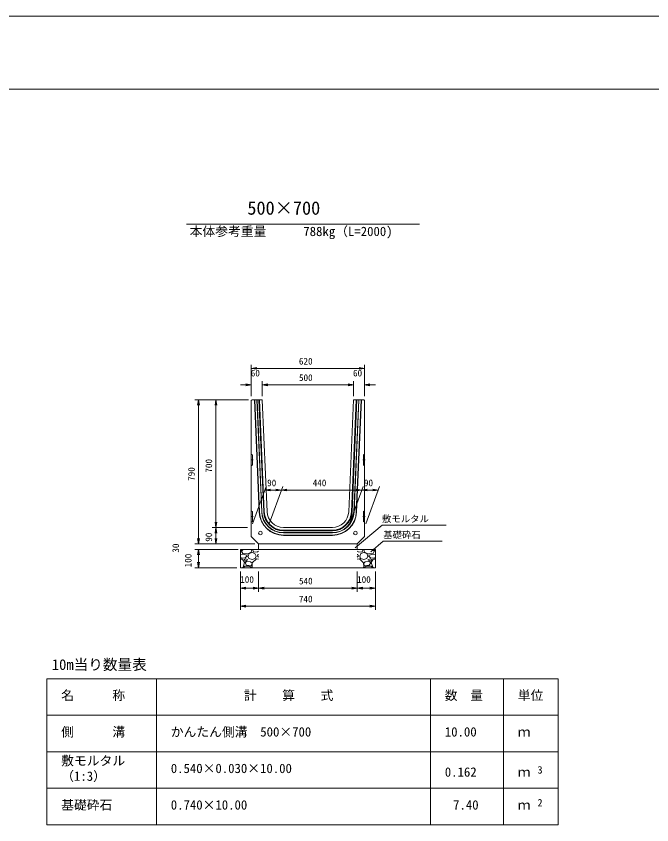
# Model space of a CAD drawing. Units: millimetres, scale not verified. Extents: x 0 to 84100, y 0 to 59400.
# Drawn here: x 40444 to 57848, y 37260 to 59400 of the extents above; entities that cross this region are included whole.
import ezdxf
from ezdxf.enums import TextEntityAlignment as Align

# ---------------------------------------------------------------- set-up
doc = ezdxf.new("R2010")
doc.units = ezdxf.units.MM
doc.header["$LTSCALE"] = 100
doc.linetypes.add('USER1', pattern=[19, 12.7, -6.3])
for name, color, linetype, lineweight in [('D-MTR-FRAM（材料表図枠）', 2, 'Continuous', 18), ('D-STR-DIM（寸法）', 7, 'Continuous', 18), ('D-STR-HTXT（旗揚げ）', 7, 'Continuous', 18), ('D-STR-STR1（構造物）', 7, 'Continuous', 18), ('D-STR-STRn（構造物）', 7, 'Continuous', 18), ('D-STR（構造物外形線）', 1, 'Continuous', 18), ('D-TTL(外枠）', 2, 'Continuous', 18), ('DEFPOINTS_2', 8, 'Continuous', 18)]:
    doc.layers.add(name, color=color, linetype=linetype, lineweight=lineweight)
for name, color, linetype in [('D-MTR-TXT(文字列）', 7, 'Continuous'), ('D-MTR（材料表タイトル）', 7, 'Continuous'), ('D-STR-TXT（文字）', 7, 'Continuous'), ('D-TTL-TXT（文字）', 7, 'Continuous')]:
    doc.layers.add(name, color=color, linetype=linetype)
doc.styles.add('ＭＳ ゴシック', font='')
doc.styles.get('ＭＳ ゴシック').set_extended_font_data('MS Gothic')

msp = doc.modelspace()

# ---------------------------------------------------------------- linework, layer by layer
at = {"layer": 'D-MTR-FRAM（材料表図枠）'}
for p, q in [((41284.6, 41260.4), (55284.6, 41260.4)), ((41284.6, 37260.4), (41284.6, 41260.4)), ((44284.6, 37260.4), (44284.6, 41260.4)), ((51784.6, 37260.4), (51784.6, 41260.4)), ((53784.6, 38060.4), (53784.6, 41260.4)), ((53784.6, 37260.4), (53784.6, 41260.4)), ((55284.6, 37260.4), (55284.6, 41260.4)), ((41284.6, 40260.4), (55284.6, 40260.4)), ((41284.6, 39260.4), (55284.6, 39260.4)), ((41284.6, 38260.4), (55284.6, 38260.4)), ((41284.6, 37260.4), (55284.6, 37260.4))]:
    msp.add_line(p, q, dxfattribs=at)
at = {"layer": 'D-STR-DIM（寸法）'}
for p, q in [((46881.4, 49000), (46881.4, 49856.8)), ((49981.4, 49000), (49981.4, 49856.8)), ((46881.4, 49756.8), (47031.4, 49781.8)), ((47031.4, 49731.8), (46881.4, 49756.8)), ((46881.4, 49756.8), (47031.4, 49756.8)), ((47031.4, 49756.8), (49831.4, 49756.8)), ((49831.4, 49781.8), (49981.4, 49756.8)), ((49981.4, 49756.8), (49831.4, 49731.8)), ((49981.4, 49756.8), (49831.4, 49756.8)), ((46881.4, 49000), (46881.4, 49406.8)), ((47181.4, 49000), (47181.4, 49406.8)), ((47181.4, 49000), (47181.4, 49406.8)), ((49681.4, 49000), (49681.4, 49406.8)), ((49681.4, 49000), (49681.4, 49406.8)), ((49981.4, 49000), (49981.4, 49406.8)), ((46731.4, 49306.8), (46581.4, 49306.8)), ((46731.4, 49331.8), (46881.4, 49306.8)), ((46881.4, 49306.8), (46731.4, 49281.8)), ((46881.4, 49306.8), (46731.4, 49306.8)), ((47181.4, 49306.8), (47331.4, 49331.8)), ((47181.4, 49306.8), (47331.4, 49331.8)), ((47331.4, 49281.8), (47181.4, 49306.8)), ((47181.4, 49306.8), (47331.4, 49306.8)), ((47331.4, 49281.8), (47181.4, 49306.8)), ((47181.4, 49306.8), (47331.4, 49306.8)), ((47331.4, 49306.8), (47481.4, 49306.8)), ((47331.4, 49306.8), (49531.4, 49306.8)), ((49531.4, 49306.8), (49381.4, 49306.8)), ((49531.4, 49331.8), (49681.4, 49306.8)), ((49531.4, 49331.8), (49681.4, 49306.8)), ((49681.4, 49306.8), (49531.4, 49281.8)), ((49681.4, 49306.8), (49531.4, 49306.8)), ((49681.4, 49306.8), (49531.4, 49281.8)), ((49681.4, 49306.8), (49531.4, 49306.8)), ((49981.4, 49306.8), (50131.4, 49331.8)), ((50131.4, 49281.8), (49981.4, 49306.8)), ((49981.4, 49306.8), (50131.4, 49306.8)), ((50131.4, 49306.8), (50281.4, 49306.8)), ((46801.4, 48900), (45337.8, 48900)), ((45412.8, 48750), (45437.8, 48900)), ((45437.8, 48900), (45462.8, 48750)), ((45437.8, 48900), (45437.8, 48750)), ((45437.8, 45100), (45437.8, 48750)), ((46801.4, 48900), (45814, 48900)), ((45889, 48750), (45914, 48900)), ((45914, 48900), (45939, 48750)), ((45914, 48900), (45914, 48750)), ((45914, 45550), (45914, 48750)), ((46917.8, 45500), (47291.3, 46526.1)), ((47367.8, 45500), (47741.3, 46526.1)), ((47367.8, 45500), (47741.3, 46526.1)), ((49567.8, 45500), (49941.3, 46526.1)), ((49567.8, 45500), (49941.3, 46526.1)), ((50017.8, 45500), (50391.3, 46526.1)), ((47254.9, 46426.1), (47404.9, 46451.1)), ((47404.9, 46401.1), (47254.9, 46426.1)), ((47254.9, 46426.1), (47404.9, 46426.1)), ((47404.9, 46426.1), (47554.9, 46426.1)), ((47554.9, 46451.1), (47704.9, 46426.1)), ((47704.9, 46426.1), (47554.9, 46401.1)), ((47704.9, 46426.1), (47554.9, 46426.1)), ((47704.9, 46426.1), (47854.9, 46451.1)), ((47854.9, 46401.1), (47704.9, 46426.1)), ((47704.9, 46426.1), (47854.9, 46426.1)), ((47854.9, 46426.1), (49754.9, 46426.1)), ((49754.9, 46451.1), (49904.9, 46426.1)), ((49904.9, 46426.1), (49754.9, 46401.1)), ((49904.9, 46426.1), (49754.9, 46426.1)), ((49904.9, 46426.1), (50054.9, 46451.1)), ((50054.9, 46401.1), (49904.9, 46426.1)), ((49904.9, 46426.1), (50054.9, 46426.1)), ((50054.9, 46426.1), (50204.9, 46426.1)), ((50204.9, 46451.1), (50354.9, 46426.1)), ((50354.9, 46426.1), (50204.9, 46401.1)), ((50354.9, 46426.1), (50204.9, 46426.1)), ((46781.4, 45400), (45814, 45400)), ((46781.4, 45400), (45814, 45400)), ((45914, 45400), (45889, 45550)), ((45889, 45250), (45914, 45400)), ((45939, 45550), (45914, 45400)), ((45914, 45400), (45914, 45550)), ((45914, 45400), (45939, 45250)), ((45914, 45400), (45914, 45250)), ((45437.8, 45100), (45437.8, 45250)), ((45914, 45100), (45914, 45250)), ((46981.4, 44950), (45337.8, 44950)), ((46781.4, 44950), (45337.8, 44950)), ((45437.8, 44950), (45412.8, 45100)), ((45437.8, 44950), (45412.8, 45100)), ((45462.8, 45100), (45437.8, 44950)), ((45437.8, 44950), (45437.8, 45100)), ((45462.8, 45100), (45437.8, 44950)), ((45437.8, 44950), (45437.8, 45100)), ((46781.4, 44950), (45814, 44950)), ((45914, 44950), (45889, 45100)), ((45939, 45100), (45914, 44950)), ((45914, 44950), (45914, 45100)), ((46481.4, 44800), (45337.8, 44800)), ((46526.4, 44800), (45337.8, 44800)), ((45412.8, 44650), (45437.8, 44800)), ((45412.8, 44650), (45437.8, 44800)), ((45437.8, 44800), (45462.8, 44650)), ((45437.8, 44800), (45437.8, 44650)), ((45437.8, 44800), (45462.8, 44650)), ((45437.8, 44800), (45437.8, 44650)), ((45437.8, 44650), (45437.8, 44500)), ((45437.8, 44650), (45437.8, 44450)), ((46481.4, 44300), (45337.8, 44300)), ((45437.8, 44300), (45412.8, 44450)), ((45462.8, 44450), (45437.8, 44300)), ((45437.8, 44300), (45437.8, 44450)), ((46581.4, 44200), (46581.4, 43146.5)), ((46581.4, 44200), (46581.4, 43638.9)), ((47081.4, 44200), (47081.4, 43638.9)), ((47081.4, 44200), (47081.4, 43638.9)), ((49781.4, 44200), (49781.4, 43638.9)), ((49781.4, 44200), (49781.4, 43638.9)), ((50281.4, 44200), (50281.4, 43638.9)), ((50281.4, 44200), (50281.4, 43146.5)), ((46581.4, 43738.9), (46731.4, 43763.9)), ((46731.4, 43713.9), (46581.4, 43738.9)), ((46581.4, 43738.9), (46731.4, 43738.9)), ((46931.4, 43738.9), (46731.4, 43738.9)), ((46931.4, 43763.9), (47081.4, 43738.9)), ((47081.4, 43738.9), (46931.4, 43713.9)), ((47081.4, 43738.9), (46931.4, 43738.9)), ((47081.4, 43738.9), (47231.4, 43763.9)), ((47231.4, 43713.9), (47081.4, 43738.9)), ((47081.4, 43738.9), (47231.4, 43738.9)), ((49631.4, 43738.9), (47231.4, 43738.9)), ((49631.4, 43763.9), (49781.4, 43738.9)), ((49781.4, 43738.9), (49631.4, 43713.9)), ((49781.4, 43738.9), (49631.4, 43738.9)), ((49781.4, 43738.9), (49931.4, 43763.9)), ((49931.4, 43713.9), (49781.4, 43738.9)), ((49781.4, 43738.9), (49931.4, 43738.9)), ((49931.4, 43738.9), (50131.4, 43738.9)), ((50131.4, 43763.9), (50281.4, 43738.9)), ((50281.4, 43738.9), (50131.4, 43713.9)), ((50281.4, 43738.9), (50131.4, 43738.9)), ((46581.4, 43246.5), (46731.4, 43271.5)), ((46731.4, 43221.5), (46581.4, 43246.5)), ((46581.4, 43246.5), (46731.4, 43246.5)), ((50131.4, 43246.5), (46731.4, 43246.5)), ((50131.4, 43271.5), (50281.4, 43246.5)), ((50281.4, 43246.5), (50131.4, 43221.5)), ((50281.4, 43246.5), (50131.4, 43246.5))]:
    msp.add_line(p, q, dxfattribs=at)
at = {"layer": 'D-STR-HTXT（旗揚げ）'}
for p, q in [((45110.8, 53709.6), (51489.2, 53709.6)), ((49725.9, 44846.5), (50460.2, 45463.5)), ((52212.8, 45463.5), (50460.2, 45463.5)), ((50149.8, 44738.8), (50493.7, 45027.1)), ((52110.6, 45027.1), (50493.7, 45027.1))]:
    msp.add_line(p, q, dxfattribs=at)
at = {"layer": 'D-STR-STR1（構造物）'}
for p, q in [((46911.4, 47387.5), (46881.4, 47407.5)), ((46911.4, 47112.5), (46911.4, 47387.5)), ((49951.4, 47387.5), (49981.4, 47407.5)), ((49951.4, 47112.5), (49951.4, 47387.5)), ((46911.4, 47112.5), (46881.4, 47092.5)), ((49951.4, 47112.5), (49981.4, 47092.5)), ((46911.4, 45837.5), (46881.4, 45857.5)), ((46911.4, 45562.5), (46911.4, 45837.5)), ((49951.4, 45837.5), (49981.4, 45857.5)), ((49951.4, 45562.5), (49951.4, 45837.5)), ((46911.4, 45562.5), (46881.4, 45542.5)), ((49951.4, 45562.5), (49981.4, 45542.5))]:
    msp.add_line(p, q, dxfattribs=at)
at = {"layer": 'D-STR-STR1（構造物）', "linetype": 'USER1'}
for p, q in [((46928.4, 47250), (46867.4, 47250)), ((49934.4, 47250), (49995.4, 47250)), ((46928.4, 45700), (46867.4, 45700)), ((49934.4, 45700), (49995.4, 45700))]:
    msp.add_line(p, q, dxfattribs=at)
at = {"layer": 'D-STR-STR1（構造物）'}
for centre in [(47131.4, 45250), (49731.4, 45250)]:
    msp.add_circle(centre, 50, dxfattribs=at)
at = {"layer": 'D-STR-STRn（構造物）'}
for p, q in [((47081.4, 44950), (47081.4, 44800)), ((49781.4, 44950), (49781.4, 44800)), ((47081.4, 44800), (46581.4, 44800)), ((46581.4, 44800), (46581.4, 44300)), ((46581.4, 44756.5), (46637.7, 44800)), ((46612.3, 44744.8), (46662, 44800)), ((46648.3, 44684.5), (46613.3, 44744.5)), ((46877.5, 44729.4), (46772.5, 44674.4)), ((46897.5, 44799.7), (46877.5, 44729.7)), ((46914.5, 44800), (46941.5, 44735.9)), ((46942, 44734.5), (47047, 44729.5)), ((47047.3, 44730.1), (47081.4, 44756.5)), ((49781.4, 44800), (47081.4, 44800)), ((49781.4, 44800), (50281.4, 44800)), ((49815.5, 44730.1), (49781.4, 44756.5)), ((49920.8, 44734.5), (49815.8, 44729.5)), ((49948.3, 44800), (49921.4, 44735.9)), ((49965.4, 44799.7), (49985.4, 44729.7)), ((49985.3, 44729.4), (50090.3, 44674.4)), ((50250.5, 44744.8), (50200.9, 44800)), ((50214.6, 44684.5), (50249.6, 44744.5)), ((50281.4, 44756.5), (50225.1, 44800)), ((50281.4, 44800), (50281.4, 44300)), ((46657.7, 44669.2), (46581.4, 44661.2)), ((46602.1, 44561.4), (46581.4, 44584)), ((46642.4, 44529.3), (46581.4, 44534.4)), ((46716.9, 44570.1), (46601.9, 44560.1)), ((46698.4, 44440.1), (46643.4, 44530.1)), ((46772, 44675.8), (46647, 44685.8)), ((46757.1, 44645.1), (46657.1, 44670.1)), ((46692.1, 44524.8), (46712.1, 44474.8)), ((46727.2, 44539.6), (46692.2, 44524.6)), ((46712.1, 44474.9), (46787.1, 44519.9)), ((46762.3, 44619.8), (46717.3, 44569.8)), ((46787.4, 44519.9), (46727.4, 44539.9)), ((46762.3, 44619.5), (46757.3, 44644.5)), ((46786.8, 44619.9), (46816.8, 44549.9)), ((46792.2, 44619.7), (46822.2, 44689.7)), ((46816.9, 44549.4), (46901.9, 44524.4)), ((46822.3, 44689.8), (46902.3, 44714.8)), ((46902.1, 44714.7), (46982.1, 44684.7)), ((46902.6, 44524.5), (46987.6, 44549.5)), ((47022.4, 44539.7), (46907.4, 44434.7)), ((46982.4, 44684.6), (47012.4, 44619.6)), ((46987.1, 44550), (47012.1, 44620)), ((47081.4, 44534.4), (47022.4, 44539.3)), ((47081.4, 44584), (47047.1, 44621.4)), ((47047.2, 44619.9), (47062.2, 44659.9)), ((47081.4, 44661.2), (47062.7, 44659.2)), ((49781.4, 44661.2), (49800.1, 44659.2)), ((49781.4, 44584), (49815.7, 44621.4)), ((49781.4, 44534.4), (49840.4, 44539.3)), ((49815.7, 44619.9), (49800.7, 44659.9)), ((49840.4, 44539.7), (49955.4, 44434.7)), ((49880.5, 44684.6), (49850.5, 44619.6)), ((49875.7, 44550), (49850.7, 44620)), ((49960.3, 44524.5), (49875.3, 44549.5)), ((49960.7, 44714.7), (49880.7, 44684.7)), ((50040.5, 44689.8), (49960.5, 44714.8)), ((50045.9, 44549.4), (49960.9, 44524.4)), ((50070.7, 44619.7), (50040.7, 44689.7)), ((50076, 44619.9), (50046, 44549.9)), ((50075.4, 44519.9), (50135.4, 44539.9)), ((50150.7, 44474.9), (50075.7, 44519.9)), ((50090.9, 44675.8), (50215.9, 44685.8)), ((50100.5, 44619.5), (50105.5, 44644.5)), ((50100.5, 44619.8), (50145.5, 44569.8)), ((50105.7, 44645.1), (50205.7, 44670.1)), ((50135.6, 44539.6), (50170.6, 44524.6)), ((50145.9, 44570.1), (50260.9, 44560.1)), ((50170.7, 44524.8), (50150.7, 44474.8)), ((50164.4, 44440.1), (50219.4, 44530.1)), ((50205.1, 44669.2), (50281.4, 44661.2)), ((50220.4, 44529.3), (50281.4, 44534.4)), ((50260.7, 44561.4), (50281.4, 44584)), ((46581.4, 44300), (50281.4, 44300)), ((46637.7, 44300), (46657.3, 44315.1)), ((46657.3, 44314.6), (46697.3, 44439.6)), ((46662, 44300), (46702.3, 44344.8)), ((46702.3, 44344.8), (46832.3, 44344.8)), ((46712.1, 44430), (46752.1, 44370)), ((46762.3, 44479.8), (46712.3, 44429.8)), ((46752.4, 44369.6), (46877.4, 44354.6)), ((46862.9, 44465.1), (46762.9, 44480.1)), ((46832.1, 44345.9), (46897.1, 44300.9)), ((46903.3, 44428.7), (46863.3, 44463.7)), ((46877.4, 44354.8), (46902.4, 44399.8)), ((46901.5, 44330.9), (46914.5, 44300)), ((46907.1, 44435), (46902.1, 44330)), ((46902.3, 44399.8), (46902.3, 44429.8)), ((49961.4, 44330.9), (49948.3, 44300)), ((49955.8, 44435), (49960.8, 44330)), ((49959.5, 44428.7), (49999.5, 44463.7)), ((49985.4, 44354.8), (49960.4, 44399.8)), ((49960.5, 44399.8), (49960.5, 44429.8)), ((50030.7, 44345.9), (49965.7, 44300.9)), ((50110.4, 44369.6), (49985.4, 44354.6)), ((50000, 44465.1), (50100, 44480.1)), ((50160.5, 44344.8), (50030.5, 44344.8)), ((50100.6, 44479.8), (50150.6, 44429.8)), ((50150.7, 44430), (50110.7, 44370)), ((50200.9, 44300), (50160.5, 44344.8)), ((50205.5, 44314.6), (50165.5, 44439.6)), ((50225.1, 44300), (50205.5, 44315.1))]:
    msp.add_line(p, q, dxfattribs=at)
at = {"layer": 'D-STR（構造物外形線）'}
for p, q in [((46901.4, 48900), (46881.4, 48880)), ((46881.4, 48880), (46881.4, 45150)), ((46901.4, 48900), (47181.4, 48900)), ((47098.2, 45821.5), (46966.2, 48900)), ((47105.6, 45821.9), (46973.7, 48900)), ((47165.6, 45824.4), (47033.8, 48900)), ((47173.1, 45824.7), (47041.3, 48900)), ((47223, 45826.9), (47091.3, 48900)), ((47238, 45827.5), (47106.3, 48900)), ((47313, 45830.7), (47181.4, 48900)), ((49681.4, 48900), (49549.9, 45830.7)), ((49756.5, 48900), (49624.8, 45827.5)), ((49771.5, 48900), (49639.8, 45826.9)), ((49681.4, 48900), (49961.4, 48900)), ((49821.5, 48900), (49689.7, 45824.7)), ((49829.1, 48900), (49697.2, 45824.4)), ((49889.1, 48900), (49757.2, 45821.9)), ((49896.6, 48900), (49764.7, 45821.5)), ((49961.4, 48900), (49981.4, 48880)), ((49981.4, 48880), (49981.4, 45150)), ((47762.5, 45400), (49100.3, 45400)), ((49100.3, 45325), (47762.5, 45325)), ((49100.3, 45310), (47762.5, 45310)), ((49100.3, 45260), (47762.5, 45260)), ((49100.3, 45252.5), (47762.5, 45252.5)), ((49100.3, 45192.5), (47762.5, 45192.5)), ((49100.3, 45185), (47762.5, 45185)), ((46881.4, 45150), (47081.4, 44950)), ((47081.4, 44950), (49781.4, 44950)), ((49981.4, 45150), (49781.4, 44950))]:
    msp.add_line(p, q, dxfattribs=at)
for centre, radius, start, end in [((47762.5, 45850), 450, 182.45403, 270), ((49100.3, 45850), 450, 270, 357.54597), ((47762.5, 45850), 665, 182.45403, 270), ((47762.5, 45850), 657.5, 182.45403, 270), ((47762.5, 45850), 597.5, 182.45403, 270), ((47762.5, 45850), 590, 182.45403, 270), ((47762.5, 45850), 540, 182.45403, 270), ((47762.5, 45850), 525, 182.45403, 270), ((49100.3, 45850), 525, 270, 357.54597), ((49100.3, 45850), 540, 270, 357.54597), ((49100.3, 45850), 590, 270, 357.54597), ((49100.3, 45850), 597.5, 270, 357.54597), ((49100.3, 45850), 657.5, 270, 357.54597), ((49100.3, 45850), 665, 270, 357.54597)]:
    msp.add_arc(centre, radius, start, end, dxfattribs=at)
at = {"layer": 'D-TTL(外枠）'}
msp.add_line((2300, 57400), (81800, 57400), dxfattribs=at)
at = {"layer": 'DEFPOINTS_2'}
msp.add_line((0, 59400), (84100, 59400), dxfattribs=at)

# ---------------------------------------------------------------- texts
at = {"layer": 'D-MTR-TXT(文字列）', "style": 'ＭＳ ゴシック'}
for s, height, p in [('本体参考重量', 256.6, (45193.9, 53303)), ('788kg（L=2000)', 256.6, (48305.9, 53303)), ('名\u3000\u3000\u3000称', 256.6, (41676.9, 40600.7)), ('計\u3000\u3000算\u3000\u3000式', 256.6, (46677.7, 40600.7)), ('数\u3000量', 256.6, (52176.9, 40600.7)), ('単位', 256.6, (54176.9, 40600.7)), ('側\u3000\u3000\u3000溝', 256.6, (41676.9, 39600.7)), ('かんたん側溝\u3000500×700', 256.6, (44676.9, 39600.7)), ('10.00', 256.6, (52179.6, 39600.7)), ('ｍ', 256.6, (54176.9, 39600.7)), ('敷モルタル', 256.6, (41676.9, 38810.7)), ('（1:3）', 256.6, (41676.9, 38388.5)), ('0.540×0.030×10.00', 256.6, (44676.9, 38600.7)), ('0.162', 256.6, (52179.6, 38500.7)), ('ｍ', 256.6, (54176.9, 38500.7)), ('3', 205.3, (54717.1, 38601.1)), ('基礎砕石', 256.6, (41676.9, 37600.7)), ('0.740×10.00', 256.6, (44676.9, 37600.7)), ('7.40', 256.6, (52407, 37600.7)), ('ｍ', 256.6, (54176.9, 37600.7)), ('2', 205.3, (54717.1, 37701.1))]:
    msp.add_text(s, height=height, dxfattribs=at).set_placement(p, align=Align.BOTTOM_LEFT)
at = {"layer": 'D-MTR（材料表タイトル）', "style": 'ＭＳ ゴシック'}
msp.add_text('10m当り数量表', height=293.3, dxfattribs=at).set_placement((41418.8, 41412.9), align=Align.BOTTOM_LEFT)
at = {"layer": 'D-STR-DIM（寸法）', "style": 'ＭＳ ゴシック'}
for s, p in [('620', (48185.2, 49806.8)), ('60', (46866.4, 49481.8)), ('500', (48187.1, 49356.8)), ('60', (49666.4, 49481.8)), ('90', (47315.5, 46476.1)), ('440', (48562.5, 46476.1)), ('90', (49965.5, 46476.1)), ('100', (46578.2, 43830.3)), ('100', (49778.2, 43830.3)), ('540', (48187.1, 43788.9)), ('740', (48184, 43296.5))]:
    msp.add_text(s, height=183.3, dxfattribs=at).set_placement(p, align=Align.BOTTOM_LEFT)
for s, p in [('700', (45864, 46902.5)), ('790', (45387.8, 46677.5)), ('90', (45864, 45010.7)), ('30', (44957.5, 44711.9)), ('100', (45299.4, 44309.1))]:
    msp.add_text(s, height=183.3, rotation=90, dxfattribs=at).set_placement(p, align=Align.BOTTOM_LEFT)
at = {"layer": 'D-STR-TXT（文字）', "style": 'ＭＳ ゴシック'}
for s, p in [('敷モルタル', (50460.2, 45488.7)), ('基礎砕石', (50493.7, 45052.3))]:
    msp.add_text(s, height=183.3, dxfattribs=at).set_placement(p, align=Align.BOTTOM_LEFT)
at = {"layer": 'D-TTL-TXT（文字）', "style": 'ＭＳ ゴシック'}
msp.add_text('500×700', height=366.6, dxfattribs=at).set_placement((46773.4, 53854.5), align=Align.BOTTOM_LEFT)

doc.saveas('drawing.dxf')
